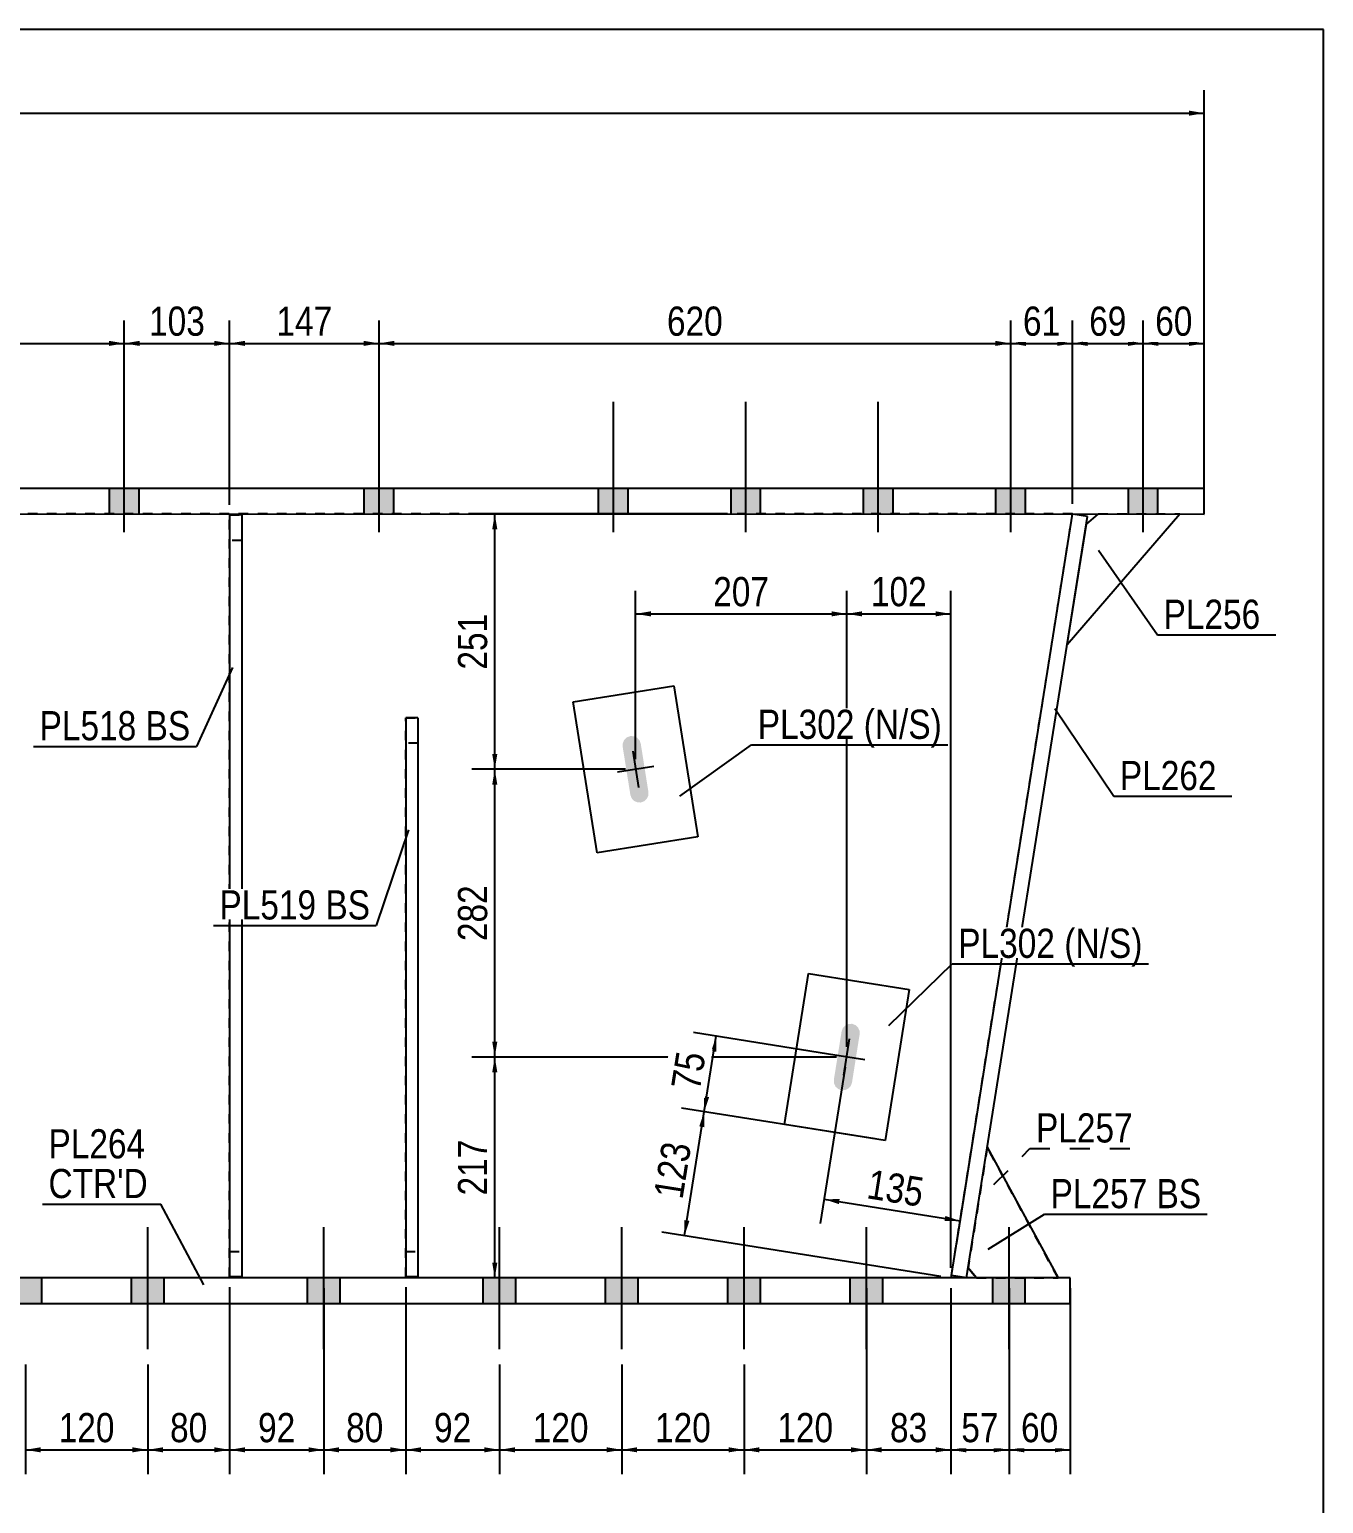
# Model space of a CAD drawing. Header units: millimetres. Extents: x -327 to 86, y -167 to 120.
# Drawn here: x -41.3 to 85.7, y -24.6 to 120.1 of the extents above; entities that cross this region are included whole.
import ezdxf

# ---------------------------------------------------------------- set-up
doc = ezdxf.new("R2010")
doc.units = ezdxf.units.MM
doc.linetypes.add('DXK_LINE_DOT1', pattern=[1.8814, 0.9407, -0.9407])
doc.linetypes.add('DXK_LINE_DOT2', pattern=[3.9198, 1.9599, -1.9599])
doc.styles.add('Arial Narrow', font='ARIALN.TTF', dxfattribs={"height": 0.2})

# ---------------------------------------------------------------- blocks, each defined once
blk = doc.blocks.new('Unknown-622253932-1209')
at = {"color": 5, "linetype": 'Continuous'}
for p, q in [((85.66, 120.05), (-324.34, 120.05)), ((85.66, -166.95), (85.66, 120.05))]:
    blk.add_line(p, q, dxfattribs=at)
blk = doc.blocks.new('Part-622253932-1585 - 1230')
at = {"color": 2, "linetype": 'Continuous'}
for p, q in [((49.13, -2.26), (61.02, 72.49)), ((62.5, 72.26), (61.05, 72.49)), ((50.61, -2.5), (62.5, 72.26)), ((50.61, -2.5), (49.13, -2.26))]:
    blk.add_line(p, q, dxfattribs=at)
at = {"color": 7, "linetype": 'DXK_LINE_DOT1'}
for q in [(61.02, 72.49), (61.05, 72.49)]:
    blk.add_line((61.02, 72.5), q, dxfattribs=at)
blk = doc.blocks.new('Bolt-622253932-1263 - 1230')
at = {"linetype": 'Continuous'}
for points in [[(-40.14, -2.5), (-43.34, -2.5), (-43.34, -5), (-40.14, -5)], [(-40.14, -2.5), (-43.34, -2.5), (-43.34, -5), (-40.14, -5)], [(-40.14, -2.5), (-43.34, -2.5), (-43.34, -5), (-40.14, -5)], [(-40.14, -2.5), (-43.34, -2.5), (-43.34, -5), (-40.14, -5)], [(-28.14, -2.5), (-31.34, -2.5), (-31.34, -5), (-28.14, -5)], [(-28.14, -2.5), (-31.34, -2.5), (-31.34, -5), (-28.14, -5)], [(-28.14, -2.5), (-31.34, -2.5), (-31.34, -5), (-28.14, -5)], [(-28.14, -2.5), (-31.34, -2.5), (-31.34, -5), (-28.14, -5)], [(-10.86, -2.5), (-14.06, -2.5), (-14.06, -5), (-10.86, -5)], [(-10.86, -2.5), (-14.06, -2.5), (-14.06, -5), (-10.86, -5)], [(-10.86, -2.5), (-14.06, -2.5), (-14.06, -5), (-10.86, -5)], [(-10.86, -2.5), (-14.06, -2.5), (-14.06, -5), (-10.86, -5)], [(6.39, -2.5), (3.19, -2.5), (3.19, -5), (6.39, -5)], [(6.39, -2.5), (3.19, -2.5), (3.19, -5), (6.39, -5)], [(6.39, -2.5), (3.19, -2.5), (3.19, -5), (6.39, -5)], [(6.39, -2.5), (3.19, -2.5), (3.19, -5), (6.39, -5)], [(18.39, -2.5), (15.19, -2.5), (15.19, -5), (18.39, -5)], [(18.39, -2.5), (15.19, -2.5), (15.19, -5), (18.39, -5)], [(18.39, -2.5), (15.19, -2.5), (15.19, -5), (18.39, -5)], [(18.39, -2.5), (15.19, -2.5), (15.19, -5), (18.39, -5)], [(30.39, -2.5), (27.19, -2.5), (27.19, -5), (30.39, -5)], [(30.39, -2.5), (27.19, -2.5), (27.19, -5), (30.39, -5)], [(30.39, -2.5), (27.19, -2.5), (27.19, -5), (30.39, -5)], [(30.39, -2.5), (27.19, -2.5), (27.19, -5), (30.39, -5)], [(42.39, -2.5), (39.19, -2.5), (39.19, -5), (42.39, -5)], [(42.39, -2.5), (39.19, -2.5), (39.19, -5), (42.39, -5)], [(42.39, -2.5), (39.19, -2.5), (39.19, -5), (42.39, -5)], [(42.39, -2.5), (39.19, -2.5), (39.19, -5), (42.39, -5)], [(56.39, -2.5), (53.19, -2.5), (53.19, -5), (56.39, -5)], [(56.39, -2.5), (53.19, -2.5), (53.19, -5), (56.39, -5)], [(56.39, -2.5), (53.19, -2.5), (53.19, -5), (56.39, -5)], [(56.39, -2.5), (53.19, -2.5), (53.19, -5), (56.39, -5)]]:
    blk.add_hatch(color=3, dxfattribs=at).paths.add_polyline_path(points)
at = {"color": 3, "linetype": 'Continuous'}
for p, q in [((-29.74, -9.48), (-29.74, 2.5)), ((-29.74, -9.48), (-29.74, 2.5)), ((-29.74, -9.48), (-29.74, 2.5)), ((-29.74, -9.48), (-29.74, 2.5)), ((-12.46, -9.48), (-12.46, 2.5)), ((-12.46, -9.48), (-12.46, 2.5)), ((-12.46, -9.48), (-12.46, 2.5)), ((-12.46, -9.48), (-12.46, 2.5)), ((4.79, -9.48), (4.79, 2.5)), ((4.79, -9.48), (4.79, 2.5)), ((4.79, -9.48), (4.79, 2.5)), ((4.79, -9.48), (4.79, 2.5)), ((16.79, -9.48), (16.79, 2.5)), ((16.79, -9.48), (16.79, 2.5)), ((16.79, -9.48), (16.79, 2.5)), ((16.79, -9.48), (16.79, 2.5)), ((28.79, -9.48), (28.79, 2.5)), ((28.79, -9.48), (28.79, 2.5)), ((28.79, -9.48), (28.79, 2.5)), ((28.79, -9.48), (28.79, 2.5)), ((40.79, -9.48), (40.79, 2.5)), ((40.79, -9.48), (40.79, 2.5)), ((40.79, -9.48), (40.79, 2.5)), ((40.79, -9.48), (40.79, 2.5)), ((54.79, -9.48), (54.79, 2.5)), ((54.79, -9.48), (54.79, 2.5)), ((54.79, -9.48), (54.79, 2.5)), ((54.79, -9.48), (54.79, 2.5)), ((-40.14, -5), (-40.14, -2.5)), ((-40.14, -5), (-40.14, -2.5)), ((-40.14, -5), (-40.14, -2.5)), ((-40.14, -5), (-40.14, -2.5)), ((-31.34, -5), (-31.34, -2.5)), ((-31.34, -5), (-31.34, -2.5)), ((-31.34, -5), (-31.34, -2.5)), ((-31.34, -5), (-31.34, -2.5)), ((-28.14, -5), (-28.14, -2.5)), ((-28.14, -5), (-28.14, -2.5)), ((-28.14, -5), (-28.14, -2.5)), ((-28.14, -5), (-28.14, -2.5)), ((-14.06, -5), (-14.06, -2.5)), ((-14.06, -5), (-14.06, -2.5)), ((-14.06, -5), (-14.06, -2.5)), ((-14.06, -5), (-14.06, -2.5)), ((-10.86, -5), (-10.86, -2.5)), ((-10.86, -5), (-10.86, -2.5)), ((-10.86, -5), (-10.86, -2.5)), ((-10.86, -5), (-10.86, -2.5)), ((3.19, -5), (3.19, -2.5)), ((3.19, -5), (3.19, -2.5)), ((3.19, -5), (3.19, -2.5)), ((3.19, -5), (3.19, -2.5)), ((6.39, -5), (6.39, -2.5)), ((6.39, -5), (6.39, -2.5)), ((6.39, -5), (6.39, -2.5)), ((6.39, -5), (6.39, -2.5)), ((15.19, -5), (15.19, -2.5)), ((15.19, -5), (15.19, -2.5)), ((15.19, -5), (15.19, -2.5)), ((15.19, -5), (15.19, -2.5)), ((18.39, -5), (18.39, -2.5)), ((18.39, -5), (18.39, -2.5)), ((18.39, -5), (18.39, -2.5)), ((18.39, -5), (18.39, -2.5)), ((27.19, -5), (27.19, -2.5)), ((27.19, -5), (27.19, -2.5)), ((27.19, -5), (27.19, -2.5)), ((27.19, -5), (27.19, -2.5)), ((30.39, -5), (30.39, -2.5)), ((30.39, -5), (30.39, -2.5)), ((30.39, -5), (30.39, -2.5)), ((30.39, -5), (30.39, -2.5)), ((39.19, -5), (39.19, -2.5)), ((39.19, -5), (39.19, -2.5)), ((39.19, -5), (39.19, -2.5)), ((39.19, -5), (39.19, -2.5)), ((42.39, -5), (42.39, -2.5)), ((42.39, -5), (42.39, -2.5)), ((42.39, -5), (42.39, -2.5)), ((42.39, -5), (42.39, -2.5)), ((53.19, -5), (53.19, -2.5)), ((53.19, -5), (53.19, -2.5)), ((53.19, -5), (53.19, -2.5)), ((53.19, -5), (53.19, -2.5)), ((56.39, -5), (56.39, -2.5)), ((56.39, -5), (56.39, -2.5)), ((56.39, -5), (56.39, -2.5)), ((56.39, -5), (56.39, -2.5))]:
    blk.add_line(p, q, dxfattribs=at)
blk = doc.blocks.new('Part-622253932-1255 - 1230')
at = {"color": 2, "linetype": 'Continuous'}
for p, q in [((12.02, 54.06), (21.9, 55.63)), ((21.9, 55.63), (24.25, 40.81)), ((14.38, 39.24), (12.02, 54.06)), ((24.25, 40.81), (14.38, 39.24))]:
    blk.add_line(p, q, dxfattribs=at)
blk = doc.blocks.new('Part-622253932-8556 - 1230')
at = {"color": 2, "linetype": 'Continuous'}
for p, q in [((-21.7, 72.4), (-21.7, -2.4)), ((-20.5, 72.4), (-21.7, 72.4)), ((-20.5, 72.4), (-20.5, -2.4)), ((-20.5, -2.4), (-21.7, -2.4))]:
    blk.add_line(p, q, dxfattribs=at)
blk = doc.blocks.new('Part-622253932-1590 - 1230')
at = {"color": 7, "linetype": 'DXK_LINE_DOT1'}
for p, q in [((61.02, 72.5), (-124.29, 72.5)), ((49.13, -2.26), (61.02, 72.5)), ((49.09, -2.5), (-124.29, -2.5))]:
    blk.add_line(p, q, dxfattribs=at)
at = {"color": 2, "linetype": 'Continuous'}
blk.add_line((49.13, -2.26), (49.09, -2.5), dxfattribs=at)
blk = doc.blocks.new('Part-622253932-1260 - 1230')
at = {"color": 2, "linetype": 'Continuous'}
for p, q in [((32.75, 12.56), (35.11, 27.38)), ((35.11, 27.38), (44.99, 25.81)), ((44.99, 25.81), (42.63, 10.99)), ((42.63, 10.99), (32.75, 12.56))]:
    blk.add_line(p, q, dxfattribs=at)
blk = doc.blocks.new('Part-622253932-8554 - 1230')
at = {"color": 7, "linetype": 'DXK_LINE_DOT1'}
for p, q in [((-21.7, -2.4), (-21.7, 72.4)), ((-21.7, 72.4), (-20.5, 72.4)), ((-20.5, 72.4), (-20.5, -2.4)), ((-20.5, 69.9), (-21.7, 69.9)), ((-21.7, 0.1), (-20.5, 0.1)), ((-20.5, -2.4), (-21.7, -2.4))]:
    blk.add_line(p, q, dxfattribs=at)
blk = doc.blocks.new('Bolt-622253932-1262 - 1230')
at = {"linetype": 'Continuous'}
for points in [[(-30.59, 75), (-33.49, 75), (-33.49, 72.5), (-30.59, 72.5)], [(-30.59, 75), (-33.49, 75), (-33.49, 72.5), (-30.59, 72.5)], [(-5.59, 75), (-8.49, 75), (-8.49, 72.5), (-5.59, 72.5)], [(-5.59, 75), (-8.49, 75), (-8.49, 72.5), (-5.59, 72.5)], [(17.41, 75), (14.51, 75), (14.51, 72.5), (17.41, 72.5)], [(17.41, 75), (14.51, 75), (14.51, 72.5), (17.41, 72.5)], [(30.41, 74.99), (27.51, 74.99), (27.51, 72.49), (30.41, 72.49)], [(30.41, 74.99), (27.51, 74.99), (27.51, 72.49), (30.41, 72.49)], [(43.41, 74.99), (40.51, 74.99), (40.51, 72.49), (43.41, 72.49)], [(43.41, 74.99), (40.51, 74.99), (40.51, 72.49), (43.41, 72.49)], [(56.41, 74.99), (53.51, 74.99), (53.51, 72.49), (56.41, 72.49)], [(56.41, 74.99), (53.51, 74.99), (53.51, 72.49), (56.41, 72.49)], [(69.41, 74.99), (66.51, 74.99), (66.51, 72.49), (69.41, 72.49)], [(69.41, 74.99), (66.51, 74.99), (66.51, 72.49), (69.41, 72.49)]]:
    blk.add_hatch(color=3, dxfattribs=at).paths.add_polyline_path(points)
at = {"color": 3, "linetype": 'Continuous'}
for p, q in [((-32.04, 70.71), (-32.04, 83.5)), ((-32.04, 70.71), (-32.04, 83.5)), ((-7.04, 70.71), (-7.04, 83.5)), ((-7.04, 70.71), (-7.04, 83.5)), ((15.96, 70.71), (15.96, 83.5)), ((15.96, 70.71), (15.96, 83.5)), ((28.96, 70.71), (28.96, 83.5)), ((28.96, 70.71), (28.96, 83.5)), ((41.96, 70.7), (41.96, 83.49)), ((41.96, 70.7), (41.96, 83.49)), ((54.96, 70.7), (54.96, 83.49)), ((54.96, 70.7), (54.96, 83.49)), ((67.96, 70.7), (67.96, 83.49)), ((67.96, 70.7), (67.96, 83.49)), ((-33.49, 72.5), (-33.49, 75)), ((-33.49, 72.5), (-33.49, 75)), ((-30.59, 72.5), (-30.59, 75)), ((-30.59, 72.5), (-30.59, 75)), ((-8.49, 72.5), (-8.49, 75)), ((-8.49, 72.5), (-8.49, 75)), ((-5.59, 72.5), (-5.59, 75)), ((-5.59, 72.5), (-5.59, 75)), ((14.51, 72.5), (14.51, 75)), ((14.51, 72.5), (14.51, 75)), ((17.41, 72.5), (17.41, 75)), ((17.41, 72.5), (17.41, 75)), ((27.51, 72.49), (27.51, 74.99)), ((27.51, 72.49), (27.51, 74.99)), ((30.41, 72.49), (30.41, 74.99)), ((30.41, 72.49), (30.41, 74.99)), ((40.51, 72.49), (40.51, 74.99)), ((40.51, 72.49), (40.51, 74.99)), ((43.41, 72.49), (43.41, 74.99)), ((43.41, 72.49), (43.41, 74.99)), ((53.51, 72.49), (53.51, 74.99)), ((53.51, 72.49), (53.51, 74.99)), ((56.41, 72.49), (56.41, 74.99)), ((56.41, 72.49), (56.41, 74.99)), ((66.51, 72.49), (66.51, 74.99)), ((66.51, 72.49), (66.51, 74.99)), ((69.41, 72.49), (69.41, 74.99)), ((69.41, 72.49), (69.41, 74.99))]:
    blk.add_line(p, q, dxfattribs=at)
blk = doc.blocks.new('Bolt-622253932-1264 - 1230')
at = {"linetype": 'Continuous'}
blk.add_hatch(color=3, dxfattribs=at).paths.add_polyline_path([(18.31, 44.19), (18.66, 44.17), (18.99, 44.3), (19.24, 44.53), (19.39, 44.85), (19.4, 45.2), (18.65, 49.94), (18.53, 50.27), (18.29, 50.53), (17.97, 50.68), (17.62, 50.69), (17.29, 50.57), (17.03, 50.33), (16.89, 50.01), (16.87, 49.66), (17.63, 44.92), (17.75, 44.59), (17.99, 44.33)])
at = {"color": 3, "linetype": 'Continuous'}
for p, q in [((17.86, 49.21), (18.42, 45.66)), ((19.92, 47.72), (16.36, 47.15))]:
    blk.add_line(p, q, dxfattribs=at)
blk = doc.blocks.new('Part-622253932-3433 - 1230')
at = {"color": 2, "linetype": 'Continuous'}
for p, q in [((71.54, 72.49), (60.5, 59.66)), ((62.39, 71.51), (63.54, 72.49)), ((60.5, 59.66), (62.39, 71.51))]:
    blk.add_line(p, q, dxfattribs=at)
at = {"color": 7, "linetype": 'DXK_LINE_DOT1'}
for p, q in [((63.54, 72.5), (71.54, 72.5)), ((63.54, 72.5), (63.54, 72.49)), ((71.54, 72.5), (71.54, 72.49))]:
    blk.add_line(p, q, dxfattribs=at)
blk = doc.blocks.new('Part-622253932-8558 - 1230')
at = {"color": 7, "linetype": 'DXK_LINE_DOT1'}
for p, q in [((-4.42, -2.4), (-4.42, 52.5)), ((-4.42, 52.5), (-3.22, 52.5)), ((-3.22, 52.5), (-3.22, -2.4)), ((-3.22, 50), (-4.42, 50)), ((-4.42, 0.1), (-3.22, 0.1)), ((-3.22, -2.4), (-4.42, -2.4))]:
    blk.add_line(p, q, dxfattribs=at)
blk = doc.blocks.new('Part-622253932-1470 - 1230')
at = {"color": 2, "linetype": 'Continuous'}
for p, q in [((60.79, -2.5), (-85.72, -2.5)), ((60.79, -5), (60.79, -2.5)), ((-85.72, -5), (60.79, -5))]:
    blk.add_line(p, q, dxfattribs=at)
blk = doc.blocks.new('Part-622253932-8550 - 1230')
at = {"color": 2, "linetype": 'Continuous'}
for p, q in [((52.65, 10.34), (59.61, -2.5)), ((51.61, -2.5), (50.77, -1.51))]:
    blk.add_line(p, q, dxfattribs=at)
at = {"color": 7, "linetype": 'DXK_LINE_DOT1'}
for p, q in [((50.77, -1.51), (50.77, -1.51)), ((59.61, -2.5), (51.61, -2.5))]:
    blk.add_line(p, q, dxfattribs=at)
blk = doc.blocks.new('Part-622253932-2066 - 1230')
at = {"color": 7, "linetype": 'DXK_LINE_DOT1'}
for p, q in [((52.65, 10.34), (50.77, -1.51)), ((59.61, -2.5), (52.65, 10.34)), ((50.77, -1.51), (51.61, -2.5)), ((51.61, -2.5), (59.61, -2.5))]:
    blk.add_line(p, q, dxfattribs=at)
blk = doc.blocks.new('Part-622253932-8552 - 1230')
at = {"color": 7, "linetype": 'DXK_LINE_DOT1'}
for p, q in [((59.61, -2.5), (52.65, 10.34)), ((50.77, -1.51), (51.61, -2.5))]:
    blk.add_line(p, q, dxfattribs=at)
blk = doc.blocks.new('Part-622253932-8560 - 1230')
at = {"color": 2, "linetype": 'Continuous'}
for p, q in [((-4.42, 52.5), (-4.42, -2.4)), ((-3.22, 52.5), (-4.42, 52.5)), ((-3.22, 52.5), (-3.22, -2.4)), ((-3.22, -2.4), (-4.42, -2.4))]:
    blk.add_line(p, q, dxfattribs=at)
blk = doc.blocks.new('Bolt-622253932-8562 - 1230')
at = {"linetype": 'Continuous'}
blk.add_hatch(color=3, dxfattribs=at).paths.add_polyline_path([(39.97, 22.09), (39.72, 22.32), (39.39, 22.45), (39.04, 22.43), (38.72, 22.29), (38.48, 22.03), (38.36, 21.7), (37.6, 16.96), (37.62, 16.61), (37.76, 16.29), (38.02, 16.05), (38.35, 15.93), (38.7, 15.94), (39.02, 16.09), (39.26, 16.35), (39.38, 16.68), (40.13, 21.42), (40.12, 21.77)])
at = {"color": 3, "linetype": 'Continuous'}
for p, q in [((38.59, 17.41), (39.15, 20.96)), ((40.65, 18.9), (37.09, 19.47))]:
    blk.add_line(p, q, dxfattribs=at)
blk = doc.blocks.new('Part-622253932-13375 - 1230')
at = {"color": 2, "linetype": 'Continuous'}
for p, q in [((73.96, 74.99), (-112.74, 75)), ((73.96, 72.49), (73.96, 74.99)), ((-112.74, 72.5), (73.96, 72.49))]:
    blk.add_line(p, q, dxfattribs=at)
blk = doc.blocks.new('StraightDimension-622253932-4877 - 1230')
at = {"linetype": 'Continuous'}
for points in [[(4.07, 71), (4.32, 72.5), (4.57, 71)], [(4.57, 48.93), (4.32, 47.43), (4.07, 48.93)]]:
    blk.add_hatch(color=7, dxfattribs=at).paths.add_polyline_path(points)
at = {"color": 7, "linetype": 'Continuous'}
for p, q in [((26.63, 72.5), (2.07, 72.5)), ((4.32, 47.43), (4.32, 72.5)), ((17.14, 47.43), (2.07, 47.43))]:
    blk.add_line(p, q, dxfattribs=at)
at = {"color": 0}
blk.add_wipeout([(4.17, 63.31), (-0.03, 63.31), (-0.03, 56.62), (4.17, 56.62)], dxfattribs=at)
at = {"color": 3, "style": 'Arial Narrow'}
blk.add_text('251', height=2.863, rotation=90.0002, dxfattribs=at).set_placement((3.57, 57.22))
blk = doc.blocks.new('StraightDimension-622253932-11333 - 1230')
at = {"linetype": 'Continuous'}
for points in [[(69.46, 88.99), (67.96, 89.24), (69.46, 89.49)], [(72.46, 89.49), (73.96, 89.24), (72.46, 88.99)]]:
    blk.add_hatch(color=7, dxfattribs=at).paths.add_polyline_path(points)
at = {"color": 7, "linetype": 'Continuous'}
for p, q in [((67.96, 76.97), (67.96, 91.49)), ((73.96, 75), (73.96, 91.49)), ((67.96, 89.24), (73.96, 89.24))]:
    blk.add_line(p, q, dxfattribs=at)
at = {"color": 0}
blk.add_wipeout([(73.39, 89.39), (73.39, 93.59), (68.54, 93.59), (68.54, 89.39)], dxfattribs=at)
at = {"color": 3, "style": 'Arial Narrow'}
blk.add_text('60', height=2.863, dxfattribs=at).set_placement((69.14, 89.99))
blk = doc.blocks.new('StraightDimension-622253932-14254 - 1230')
at = {"linetype": 'Continuous'}
for points in [[(38.09, 4.75), (36.65, 5.23), (38.17, 5.24)], [(48.54, 3.59), (49.98, 3.11), (48.46, 3.1)]]:
    blk.add_hatch(color=7, dxfattribs=at).paths.add_polyline_path(points)
at = {"color": 7, "linetype": 'Continuous'}
for p, q in [((38.71, 18.2), (36.27, 2.86)), ((52.04, 16.08), (49.61, 0.74)), ((36.65, 5.23), (49.98, 3.11))]:
    blk.add_line(p, q, dxfattribs=at)
at = {"color": 0}
blk.add_wipeout([(46.64, 3.8), (47.3, 7.94), (40.7, 8.99), (40.04, 4.85)], dxfattribs=at)
at = {"color": 3, "style": 'Arial Narrow'}
blk.add_text('135', height=2.863, rotation=-9.0355, dxfattribs=at).set_placement((40.73, 5.34))
blk = doc.blocks.new('StraightDimension-622253932-15880 - 1230')
at = {"linetype": 'Continuous'}
for points in [[(-2.92, -19.62), (-4.42, -19.37), (-2.92, -19.12)], [(3.29, -19.12), (4.79, -19.37), (3.29, -19.62)]]:
    blk.add_hatch(color=7, dxfattribs=at).paths.add_polyline_path(points)
at = {"color": 7, "linetype": 'Continuous'}
for p, q in [((-4.42, -3.4), (-4.42, -21.77)), ((4.79, -11), (4.79, -21.77)), ((-4.42, -19.37), (4.79, -19.37))]:
    blk.add_line(p, q, dxfattribs=at)
at = {"color": 0}
blk.add_wipeout([(2.61, -19.22), (2.61, -15.02), (-2.24, -15.02), (-2.24, -19.22)], dxfattribs=at)
at = {"color": 3, "style": 'Arial Narrow'}
blk.add_text('92', height=2.863, dxfattribs=at).set_placement((-1.64, -18.62))
blk = doc.blocks.new('StraightDimension-622253932-5233 - 1230')
at = {"linetype": 'Continuous'}
for points in [[(40.37, 62.44), (38.87, 62.69), (40.37, 62.94)], [(47.59, 62.94), (49.09, 62.69), (47.59, 62.44)]]:
    blk.add_hatch(color=7, dxfattribs=at).paths.add_polyline_path(points)
at = {"color": 7, "linetype": 'Continuous'}
for p, q in [((38.87, 20.19), (38.87, 64.94)), ((49.09, -1.5), (49.09, 64.94)), ((38.87, 62.69), (49.09, 62.69))]:
    blk.add_line(p, q, dxfattribs=at)
at = {"color": 0}
blk.add_wipeout([(47.32, 62.84), (47.32, 67.04), (40.64, 67.04), (40.64, 62.84)], dxfattribs=at)
at = {"color": 3, "style": 'Arial Narrow'}
blk.add_text('102', height=2.863, dxfattribs=at).set_placement((41.24, 63.44))
blk = doc.blocks.new('StraightDimension-622253932-15879 - 1230')
at = {"linetype": 'Continuous'}
for points in [[(6.29, -19.62), (4.79, -19.37), (6.29, -19.12)], [(15.29, -19.12), (16.79, -19.37), (15.29, -19.62)]]:
    blk.add_hatch(color=7, dxfattribs=at).paths.add_polyline_path(points)
at = {"color": 7, "linetype": 'Continuous'}
for p, q in [((4.79, -11), (4.79, -21.77)), ((16.79, -11), (16.79, -21.77)), ((4.79, -19.37), (16.79, -19.37))]:
    blk.add_line(p, q, dxfattribs=at)
at = {"color": 0}
blk.add_wipeout([(14.14, -19.22), (14.14, -15.02), (7.45, -15.02), (7.45, -19.22)], dxfattribs=at)
at = {"color": 3, "style": 'Arial Narrow'}
blk.add_text('120', height=2.863, dxfattribs=at).set_placement((8.05, -18.62))
blk = doc.blocks.new('StraightDimension-622253932-4879 - 1230')
at = {"linetype": 'Continuous'}
for points in [[(4.07, 17.69), (4.32, 19.19), (4.57, 17.69)], [(4.57, -1), (4.32, -2.5), (4.07, -1)]]:
    blk.add_hatch(color=7, dxfattribs=at).paths.add_polyline_path(points)
at = {"color": 7, "linetype": 'Continuous'}
for p, q in [((37.87, 19.19), (2.07, 19.19)), ((4.32, -2.5), (4.32, 19.19)), ((31.97, -2.5), (2.07, -2.5))]:
    blk.add_line(p, q, dxfattribs=at)
at = {"color": 0}
blk.add_wipeout([(4.17, 11.69), (-0.03, 11.69), (-0.03, 5), (4.17, 5)], dxfattribs=at)
at = {"color": 3, "style": 'Arial Narrow'}
blk.add_text('217', height=2.863, rotation=90.0002, dxfattribs=at).set_placement((3.57, 5.6))
blk = doc.blocks.new('StraightDimension-622253932-4878 - 1230')
at = {"linetype": 'Continuous'}
for points in [[(4.07, 45.93), (4.32, 47.43), (4.57, 45.93)], [(4.57, 20.69), (4.32, 19.19), (4.07, 20.69)]]:
    blk.add_hatch(color=7, dxfattribs=at).paths.add_polyline_path(points)
at = {"color": 7, "linetype": 'Continuous'}
for p, q in [((17.14, 47.43), (2.07, 47.43)), ((4.32, 19.19), (4.32, 47.43)), ((37.87, 19.19), (2.07, 19.19))]:
    blk.add_line(p, q, dxfattribs=at)
at = {"color": 0}
blk.add_wipeout([(4.17, 36.65), (-0.03, 36.65), (-0.03, 29.97), (4.17, 29.97)], dxfattribs=at)
at = {"color": 3, "style": 'Arial Narrow'}
blk.add_text('282', height=2.863, rotation=90.0002, dxfattribs=at).set_placement((3.57, 30.57))
blk = doc.blocks.new('StraightDimension-622253932-1798 - 1230')
at = {"linetype": 'Continuous'}
blk.add_hatch(color=7, dxfattribs=at).paths.add_polyline_path([(72.46, 112.09), (73.96, 111.84), (72.46, 111.59)])
at = {"color": 7, "linetype": 'Continuous'}
for p, q in [((73.96, 73.5), (73.96, 114.09)), ((-301.49, 111.84), (73.96, 111.84))]:
    blk.add_line(p, q, dxfattribs=at)
blk = doc.blocks.new('StraightDimension-622253932-5234 - 1230')
at = {"linetype": 'Continuous'}
for points in [[(19.64, 62.44), (18.14, 62.69), (19.64, 62.94)], [(37.37, 62.94), (38.87, 62.69), (37.37, 62.44)]]:
    blk.add_hatch(color=7, dxfattribs=at).paths.add_polyline_path(points)
at = {"color": 7, "linetype": 'Continuous'}
for p, q in [((18.14, 48.43), (18.14, 64.94)), ((38.87, 20.19), (38.87, 64.94)), ((18.14, 62.69), (38.87, 62.69))]:
    blk.add_line(p, q, dxfattribs=at)
at = {"color": 0}
blk.add_wipeout([(31.85, 62.84), (31.85, 67.04), (25.16, 67.04), (25.16, 62.84)], dxfattribs=at)
at = {"color": 3, "style": 'Arial Narrow'}
blk.add_text('207', height=2.863, dxfattribs=at).set_placement((25.76, 63.44))
blk = doc.blocks.new('StraightDimension-622253932-11334 - 1230')
at = {"linetype": 'Continuous'}
for points in [[(62.52, 88.99), (61.02, 89.24), (62.52, 89.49)], [(66.46, 89.49), (67.96, 89.24), (66.46, 88.99)]]:
    blk.add_hatch(color=7, dxfattribs=at).paths.add_polyline_path(points)
at = {"color": 7, "linetype": 'Continuous'}
for p, q in [((61.02, 73.5), (61.02, 91.49)), ((67.96, 76.97), (67.96, 91.49)), ((61.02, 89.24), (67.96, 89.24))]:
    blk.add_line(p, q, dxfattribs=at)
at = {"color": 0}
blk.add_wipeout([(66.92, 89.39), (66.92, 93.59), (62.06, 93.59), (62.06, 89.39)], dxfattribs=at)
at = {"color": 3, "style": 'Arial Narrow'}
blk.add_text('69', height=2.863, dxfattribs=at).set_placement((62.66, 89.99))
blk = doc.blocks.new('StraightDimension-622253932-11335 - 1230')
at = {"linetype": 'Continuous'}
for points in [[(56.46, 88.99), (54.96, 89.24), (56.46, 89.49)], [(59.52, 89.49), (61.02, 89.24), (59.52, 88.99)]]:
    blk.add_hatch(color=7, dxfattribs=at).paths.add_polyline_path(points)
at = {"color": 7, "linetype": 'Continuous'}
for p, q in [((54.96, 79.57), (54.96, 91.49)), ((61.02, 73.5), (61.02, 91.49)), ((54.96, 89.24), (61.02, 89.24))]:
    blk.add_line(p, q, dxfattribs=at)
at = {"color": 0}
blk.add_wipeout([(60.42, 89.39), (60.42, 93.59), (55.56, 93.59), (55.56, 89.39)], dxfattribs=at)
at = {"color": 3, "style": 'Arial Narrow'}
blk.add_text('61', height=2.863, dxfattribs=at).set_placement((56.16, 89.99))
blk = doc.blocks.new('StraightDimension-622253932-11336 - 1230')
at = {"linetype": 'Continuous'}
for points in [[(-5.54, 88.99), (-7.04, 89.24), (-5.54, 89.49)], [(53.46, 89.49), (54.96, 89.24), (53.46, 88.99)]]:
    blk.add_hatch(color=7, dxfattribs=at).paths.add_polyline_path(points)
at = {"color": 7, "linetype": 'Continuous'}
for p, q in [((-7.04, 73.5), (-7.04, 91.49)), ((54.96, 79.57), (54.96, 91.49)), ((-7.04, 89.24), (54.96, 89.24))]:
    blk.add_line(p, q, dxfattribs=at)
at = {"color": 0}
blk.add_wipeout([(27.31, 89.39), (27.31, 93.59), (20.62, 93.59), (20.62, 89.39)], dxfattribs=at)
at = {"color": 3, "style": 'Arial Narrow'}
blk.add_text('620', height=2.863, dxfattribs=at).set_placement((21.22, 89.99))
blk = doc.blocks.new('StraightDimension-622253932-11337 - 1230')
at = {"linetype": 'Continuous'}
for points in [[(-20.2, 88.99), (-21.7, 89.24), (-20.2, 89.49)], [(-8.54, 89.49), (-7.04, 89.24), (-8.54, 88.99)]]:
    blk.add_hatch(color=7, dxfattribs=at).paths.add_polyline_path(points)
at = {"color": 7, "linetype": 'Continuous'}
for p, q in [((-21.7, 73.4), (-21.7, 91.49)), ((-7.04, 73.5), (-7.04, 91.49)), ((-21.7, 89.24), (-7.04, 89.24))]:
    blk.add_line(p, q, dxfattribs=at)
at = {"color": 0}
blk.add_wipeout([(-11.03, 89.39), (-11.03, 93.59), (-17.71, 93.59), (-17.71, 89.39)], dxfattribs=at)
at = {"color": 3, "style": 'Arial Narrow'}
blk.add_text('147', height=2.863, dxfattribs=at).set_placement((-17.11, 89.99))
blk = doc.blocks.new('StraightDimension-622253932-11338 - 1230')
at = {"linetype": 'Continuous'}
for points in [[(-30.54, 88.99), (-32.04, 89.24), (-30.54, 89.49)], [(-23.2, 89.49), (-21.7, 89.24), (-23.2, 88.99)]]:
    blk.add_hatch(color=7, dxfattribs=at).paths.add_polyline_path(points)
at = {"color": 7, "linetype": 'Continuous'}
for p, q in [((-32.04, 75), (-32.04, 91.49)), ((-21.7, 73.4), (-21.7, 91.49)), ((-32.04, 89.24), (-21.7, 89.24))]:
    blk.add_line(p, q, dxfattribs=at)
at = {"color": 0}
blk.add_wipeout([(-23.53, 89.39), (-23.53, 93.59), (-30.21, 93.59), (-30.21, 89.39)], dxfattribs=at)
at = {"color": 3, "style": 'Arial Narrow'}
blk.add_text('103', height=2.863, dxfattribs=at).set_placement((-29.61, 89.99))
blk = doc.blocks.new('StraightDimension-622253932-11339 - 1230')
at = {"linetype": 'Continuous'}
for points in [[(-66.54, 88.99), (-68.04, 89.24), (-66.54, 89.49)], [(-33.54, 89.49), (-32.04, 89.24), (-33.54, 88.99)]]:
    blk.add_hatch(color=7, dxfattribs=at).paths.add_polyline_path(points)
at = {"color": 7, "linetype": 'Continuous'}
for p, q in [((-68.04, 79.07), (-68.04, 91.49)), ((-32.04, 75), (-32.04, 91.49)), ((-68.04, 89.24), (-32.04, 89.24))]:
    blk.add_line(p, q, dxfattribs=at)
at = {"color": 0}
blk.add_wipeout([(-46.69, 89.39), (-46.69, 93.59), (-53.38, 93.59), (-53.38, 89.39)], dxfattribs=at)
at = {"color": 3, "style": 'Arial Narrow'}
blk.add_text('360', height=2.863, dxfattribs=at).set_placement((-52.78, 89.99))
blk = doc.blocks.new('StraightDimension-622253932-14168 - 1230')
at = {"linetype": 'Continuous'}
for points in [[(24.39, 12.38), (24.88, 13.82), (24.89, 12.3)], [(23.42, 3.1), (22.94, 1.66), (22.93, 3.18)]]:
    blk.add_hatch(color=7, dxfattribs=at).paths.add_polyline_path(points)
at = {"color": 7, "linetype": 'Continuous'}
for p, q in [((41.64, 11.15), (22.65, 14.17)), ((22.94, 1.66), (24.88, 13.82)), ((48.1, -2.34), (20.72, 2.01))]:
    blk.add_line(p, q, dxfattribs=at)
at = {"color": 0}
blk.add_wipeout([(24.28, 11.06), (20.14, 11.72), (19.09, 5.12), (23.23, 4.46)], dxfattribs=at)
at = {"color": 3, "style": 'Arial Narrow'}
blk.add_text('123', height=2.863, rotation=80.9647, dxfattribs=at).set_placement((22.74, 5.15))
blk = doc.blocks.new('StraightDimension-622253932-14167 - 1230')
at = {"linetype": 'Continuous'}
for points in [[(25.57, 19.78), (26.05, 21.23), (26.06, 19.7)], [(25.36, 15.26), (24.88, 13.82), (24.86, 15.34)]]:
    blk.add_hatch(color=7, dxfattribs=at).paths.add_polyline_path(points)
at = {"color": 7, "linetype": 'Continuous'}
for p, q in [((37.88, 19.34), (23.83, 21.58)), ((24.88, 13.82), (26.05, 21.23)), ((41.64, 11.15), (22.65, 14.17))]:
    blk.add_line(p, q, dxfattribs=at)
at = {"color": 0}
blk.add_wipeout([(25.7, 19.94), (21.55, 20.6), (20.79, 15.81), (24.93, 15.15)], dxfattribs=at)
at = {"color": 3, "style": 'Arial Narrow'}
blk.add_text('75', height=2.863, rotation=80.9647, dxfattribs=at).set_placement((24.44, 15.83))
blk = doc.blocks.new('StraightDimension-622253932-15874 - 1230')
at = {"linetype": 'Continuous'}
for points in [[(56.29, -19.62), (54.79, -19.37), (56.29, -19.12)], [(59.29, -19.12), (60.79, -19.37), (59.29, -19.62)]]:
    blk.add_hatch(color=7, dxfattribs=at).paths.add_polyline_path(points)
at = {"color": 7, "linetype": 'Continuous'}
for p, q in [((54.79, -3.5), (54.79, -21.77)), ((60.79, -3.5), (60.79, -21.77)), ((54.79, -19.37), (60.79, -19.37))]:
    blk.add_line(p, q, dxfattribs=at)
at = {"color": 0}
blk.add_wipeout([(60.22, -19.22), (60.22, -15.02), (55.37, -15.02), (55.37, -19.22)], dxfattribs=at)
at = {"color": 3, "style": 'Arial Narrow'}
blk.add_text('60', height=2.863, dxfattribs=at).set_placement((55.97, -18.62))
blk = doc.blocks.new('StraightDimension-622253932-15875 - 1230')
at = {"linetype": 'Continuous'}
for points in [[(50.59, -19.62), (49.09, -19.37), (50.59, -19.12)], [(53.29, -19.12), (54.79, -19.37), (53.29, -19.62)]]:
    blk.add_hatch(color=7, dxfattribs=at).paths.add_polyline_path(points)
at = {"color": 7, "linetype": 'Continuous'}
for p, q in [((49.09, -3.5), (49.09, -21.77)), ((54.79, -3.5), (54.79, -21.77)), ((49.09, -19.37), (54.79, -19.37))]:
    blk.add_line(p, q, dxfattribs=at)
at = {"color": 0}
blk.add_wipeout([(54.37, -19.22), (54.37, -15.02), (49.51, -15.02), (49.51, -19.22)], dxfattribs=at)
at = {"color": 3, "style": 'Arial Narrow'}
blk.add_text('57', height=2.863, dxfattribs=at).set_placement((50.11, -18.62))
blk = doc.blocks.new('StraightDimension-622253932-15876 - 1230')
at = {"linetype": 'Continuous'}
for points in [[(42.29, -19.62), (40.79, -19.37), (42.29, -19.12)], [(47.59, -19.12), (49.09, -19.37), (47.59, -19.62)]]:
    blk.add_hatch(color=7, dxfattribs=at).paths.add_polyline_path(points)
at = {"color": 7, "linetype": 'Continuous'}
for p, q in [((40.79, -3.5), (40.79, -21.77)), ((49.09, -3.5), (49.09, -21.77)), ((40.79, -19.37), (49.09, -19.37))]:
    blk.add_line(p, q, dxfattribs=at)
at = {"color": 0}
blk.add_wipeout([(47.37, -19.22), (47.37, -15.02), (42.51, -15.02), (42.51, -19.22)], dxfattribs=at)
at = {"color": 3, "style": 'Arial Narrow'}
blk.add_text('83', height=2.863, dxfattribs=at).set_placement((43.11, -18.62))
blk = doc.blocks.new('StraightDimension-622253932-15877 - 1230')
at = {"linetype": 'Continuous'}
for points in [[(30.29, -19.62), (28.79, -19.37), (30.29, -19.12)], [(39.29, -19.12), (40.79, -19.37), (39.29, -19.62)]]:
    blk.add_hatch(color=7, dxfattribs=at).paths.add_polyline_path(points)
at = {"color": 7, "linetype": 'Continuous'}
for p, q in [((40.79, -3.5), (40.79, -21.77)), ((28.79, -11), (28.79, -21.77)), ((28.79, -19.37), (40.79, -19.37))]:
    blk.add_line(p, q, dxfattribs=at)
at = {"color": 0}
blk.add_wipeout([(38.14, -19.22), (38.14, -15.02), (31.45, -15.02), (31.45, -19.22)], dxfattribs=at)
at = {"color": 3, "style": 'Arial Narrow'}
blk.add_text('120', height=2.863, dxfattribs=at).set_placement((32.05, -18.62))
blk = doc.blocks.new('StraightDimension-622253932-15878 - 1230')
at = {"linetype": 'Continuous'}
for points in [[(18.29, -19.62), (16.79, -19.37), (18.29, -19.12)], [(27.29, -19.12), (28.79, -19.37), (27.29, -19.62)]]:
    blk.add_hatch(color=7, dxfattribs=at).paths.add_polyline_path(points)
at = {"color": 7, "linetype": 'Continuous'}
for p, q in [((16.79, -11), (16.79, -21.77)), ((28.79, -11), (28.79, -21.77)), ((16.79, -19.37), (28.79, -19.37))]:
    blk.add_line(p, q, dxfattribs=at)
at = {"color": 0}
blk.add_wipeout([(26.14, -19.22), (26.14, -15.02), (19.45, -15.02), (19.45, -19.22)], dxfattribs=at)
at = {"color": 3, "style": 'Arial Narrow'}
blk.add_text('120', height=2.863, dxfattribs=at).set_placement((20.05, -18.62))
blk = doc.blocks.new('StraightDimension-622253932-15881 - 1230')
at = {"linetype": 'Continuous'}
for points in [[(-10.96, -19.62), (-12.46, -19.37), (-10.96, -19.12)], [(-5.92, -19.12), (-4.42, -19.37), (-5.92, -19.62)]]:
    blk.add_hatch(color=7, dxfattribs=at).paths.add_polyline_path(points)
at = {"color": 7, "linetype": 'Continuous'}
for p, q in [((-12.46, -3.5), (-12.46, -21.77)), ((-4.42, -3.4), (-4.42, -21.77)), ((-12.46, -19.37), (-4.42, -19.37))]:
    blk.add_line(p, q, dxfattribs=at)
at = {"color": 0}
blk.add_wipeout([(-6.02, -19.22), (-6.02, -15.02), (-10.87, -15.02), (-10.87, -19.22)], dxfattribs=at)
at = {"color": 3, "style": 'Arial Narrow'}
blk.add_text('80', height=2.863, dxfattribs=at).set_placement((-10.27, -18.62))
blk = doc.blocks.new('StraightDimension-622253932-15882 - 1230')
at = {"linetype": 'Continuous'}
for points in [[(-20.2, -19.62), (-21.7, -19.37), (-20.2, -19.12)], [(-13.96, -19.12), (-12.46, -19.37), (-13.96, -19.62)]]:
    blk.add_hatch(color=7, dxfattribs=at).paths.add_polyline_path(points)
at = {"color": 7, "linetype": 'Continuous'}
for p, q in [((-21.7, -3.4), (-21.7, -21.77)), ((-12.46, -3.5), (-12.46, -21.77)), ((-21.7, -19.37), (-12.46, -19.37))]:
    blk.add_line(p, q, dxfattribs=at)
at = {"color": 0}
blk.add_wipeout([(-14.65, -19.22), (-14.65, -15.02), (-19.51, -15.02), (-19.51, -19.22)], dxfattribs=at)
at = {"color": 3, "style": 'Arial Narrow'}
blk.add_text('92', height=2.863, dxfattribs=at).set_placement((-18.91, -18.62))
blk = doc.blocks.new('StraightDimension-622253932-15883 - 1230')
at = {"linetype": 'Continuous'}
for points in [[(-28.24, -19.62), (-29.74, -19.37), (-28.24, -19.12)], [(-23.2, -19.12), (-21.7, -19.37), (-23.2, -19.62)]]:
    blk.add_hatch(color=7, dxfattribs=at).paths.add_polyline_path(points)
at = {"color": 7, "linetype": 'Continuous'}
for p, q in [((-21.7, -3.4), (-21.7, -21.77)), ((-29.74, -11), (-29.74, -21.77)), ((-29.74, -19.37), (-21.7, -19.37))]:
    blk.add_line(p, q, dxfattribs=at)
at = {"color": 0}
blk.add_wipeout([(-23.29, -19.22), (-23.29, -15.02), (-28.15, -15.02), (-28.15, -19.22)], dxfattribs=at)
at = {"color": 3, "style": 'Arial Narrow'}
blk.add_text('80', height=2.863, dxfattribs=at).set_placement((-27.55, -18.62))
blk = doc.blocks.new('StraightDimension-622253932-15884 - 1230')
at = {"linetype": 'Continuous'}
for points in [[(-40.24, -19.62), (-41.74, -19.37), (-40.24, -19.12)], [(-31.24, -19.12), (-29.74, -19.37), (-31.24, -19.62)]]:
    blk.add_hatch(color=7, dxfattribs=at).paths.add_polyline_path(points)
at = {"color": 7, "linetype": 'Continuous'}
for p, q in [((-41.74, -11), (-41.74, -21.77)), ((-29.74, -11), (-29.74, -21.77)), ((-41.74, -19.37), (-29.74, -19.37))]:
    blk.add_line(p, q, dxfattribs=at)
at = {"color": 0}
blk.add_wipeout([(-32.4, -19.22), (-32.4, -15.02), (-39.08, -15.02), (-39.08, -19.22)], dxfattribs=at)
at = {"color": 3, "style": 'Arial Narrow'}
blk.add_text('120', height=2.863, dxfattribs=at).set_placement((-38.48, -18.62))
blk = doc.blocks.new('Mark-622253932-2070 - 1230')
at = {"color": 0}
blk.add_wipeout([(66.95, 10.8), (66.95, 13.8), (57.44, 13.8), (57.44, 10.8)], dxfattribs=at)
blk.add_wipeout([(66.95, 10.8), (66.95, 13.8), (57.44, 13.8), (57.44, 10.8)], dxfattribs=at)
at = {"color": 7, "linetype": 'DXK_LINE_DOT2'}
for p, q in [((53.31, 6.66), (56.84, 10.2)), ((56.84, 10.2), (68.45, 10.2))]:
    blk.add_line(p, q, dxfattribs=at)
at = {"color": 3, "style": 'Arial Narrow'}
blk.add_text('PL257', height=2.863, dxfattribs=at).set_placement((57.44, 10.8))
blk = doc.blocks.new('Mark-622253932-1250 - 1230')
at = {"color": 0}
for points in [[(39.63, 50.42), (39.63, 53.42), (30.13, 53.42), (30.13, 50.42)], [(48.19, 50.42), (48.19, 53.42), (40.53, 53.42), (40.53, 50.42)]]:
    blk.add_wipeout(points, dxfattribs=at)
for points in [[(39.63, 50.42), (39.63, 53.42), (30.13, 53.42), (30.13, 50.42)], [(48.19, 50.42), (48.19, 53.42), (40.53, 53.42), (40.53, 50.42)]]:
    blk.add_wipeout(points, dxfattribs=at)
at = {"color": 7, "linetype": 'Continuous'}
for p, q in [((22.49, 44.78), (29.53, 49.82)), ((29.53, 49.82), (48.79, 49.82))]:
    blk.add_line(p, q, dxfattribs=at)
at = {"color": 3, "style": 'Arial Narrow'}
for s, p in [('PL302', (30.13, 50.42)), ('(N/', (40.53, 50.42)), ('S)', (44.91, 50.42))]:
    blk.add_text(s, height=2.863, dxfattribs=at).set_placement(p)
blk = doc.blocks.new('Mark-622253932-1256 - 1230')
at = {"color": 0}
for points in [[(59.32, 28.92), (59.32, 31.92), (49.81, 31.92), (49.81, 28.92)], [(67.88, 28.92), (67.88, 31.92), (60.22, 31.92), (60.22, 28.92)]]:
    blk.add_wipeout(points, dxfattribs=at)
for points in [[(59.32, 28.92), (59.32, 31.92), (49.81, 31.92), (49.81, 28.92)], [(67.88, 28.92), (67.88, 31.92), (60.22, 31.92), (60.22, 28.92)]]:
    blk.add_wipeout(points, dxfattribs=at)
at = {"color": 7, "linetype": 'Continuous'}
for p, q in [((43.01, 22.28), (49.21, 28.32)), ((49.21, 28.32), (68.48, 28.32))]:
    blk.add_line(p, q, dxfattribs=at)
at = {"color": 3, "style": 'Arial Narrow'}
for s, p in [('(N/', (60.22, 28.92)), ('S)', (64.6, 28.92)), ('PL302', (49.81, 28.92))]:
    blk.add_text(s, height=2.863, dxfattribs=at).set_placement(p)
blk = doc.blocks.new('MarkSet-622253932-8633 - 1230')
at = {"color": 0}
for points in [[(68.37, 4.35), (68.37, 7.35), (58.87, 7.35), (58.87, 4.35)], [(73.65, 4.35), (73.65, 7.35), (69.27, 7.35), (69.27, 4.35)]]:
    blk.add_wipeout(points, dxfattribs=at)
for points in [[(68.37, 4.35), (68.37, 7.35), (58.87, 7.35), (58.87, 4.35)], [(73.65, 4.35), (73.65, 7.35), (69.27, 7.35), (69.27, 4.35)]]:
    blk.add_wipeout(points, dxfattribs=at)
at = {"color": 7, "linetype": 'Continuous'}
for p, q in [((52.73, 0.34), (58.27, 3.75)), ((58.27, 3.75), (74.25, 3.75))]:
    blk.add_line(p, q, dxfattribs=at)
at = {"color": 3, "style": 'Arial Narrow'}
for s, p in [('PL257', (58.87, 4.35)), ('BS', (69.27, 4.35))]:
    blk.add_text(s, height=2.863, dxfattribs=at).set_placement(p)
blk = doc.blocks.new('MarkSet-622253932-8655 - 1230')
at = {"color": 0}
for points in [[(-30.85, 50.28), (-30.85, 53.28), (-40.35, 53.28), (-40.35, 50.28)], [(-25.57, 50.28), (-25.57, 53.28), (-29.95, 53.28), (-29.95, 50.28)]]:
    blk.add_wipeout(points, dxfattribs=at)
for points in [[(-30.85, 50.28), (-30.85, 53.28), (-40.35, 53.28), (-40.35, 50.28)], [(-25.57, 50.28), (-25.57, 53.28), (-29.95, 53.28), (-29.95, 50.28)]]:
    blk.add_wipeout(points, dxfattribs=at)
at = {"color": 7, "linetype": 'Continuous'}
for p in [(-21.43, 57.41), (-40.95, 49.68)]:
    blk.add_line(p, (-24.97, 49.68), dxfattribs=at)
at = {"color": 3, "style": 'Arial Narrow'}
for s, p in [('PL518', (-40.35, 50.28)), ('BS', (-29.95, 50.28))]:
    blk.add_text(s, height=2.863, dxfattribs=at).set_placement(p)
blk = doc.blocks.new('Mark-622253932-1466 - 1230')
at = {"color": 7, "linetype": 'Continuous'}
blk.add_line((-24.23, -3.16), (-28.47, 4.74), dxfattribs=at)
at = {"color": 0}
for points in [[(-29.97, 9.24), (-29.97, 12.24), (-39.48, 12.24), (-39.48, 9.24)], [(-29.72, 5.34), (-29.72, 8.34), (-39.48, 8.34), (-39.48, 5.34)]]:
    blk.add_wipeout(points, dxfattribs=at)
for points in [[(-29.97, 9.24), (-29.97, 12.24), (-39.48, 12.24), (-39.48, 9.24)], [(-29.72, 5.34), (-29.72, 8.34), (-39.48, 8.34), (-39.48, 5.34)]]:
    blk.add_wipeout(points, dxfattribs=at)
at = {"color": 7, "linetype": 'Continuous'}
blk.add_line((-40.08, 4.74), (-28.47, 4.74), dxfattribs=at)
at = {"color": 3, "style": 'Arial Narrow'}
blk.add_text('PL264', height=2.863, dxfattribs=at).set_placement((-39.48, 9.24))
at = {"color": 1, "style": 'Arial Narrow'}
blk.add_text("CTR'D", height=2.863, dxfattribs=at).set_placement((-39.48, 5.34))
blk = doc.blocks.new('Mark-622253932-1581 - 1230')
at = {"color": 0}
blk.add_wipeout([(75.17, 45.39), (75.17, 48.39), (65.67, 48.39), (65.67, 45.39)], dxfattribs=at)
blk.add_wipeout([(75.17, 45.39), (75.17, 48.39), (65.67, 48.39), (65.67, 45.39)], dxfattribs=at)
at = {"color": 7, "linetype": 'Continuous'}
for p, q in [((59.29, 53.4), (65.07, 44.79)), ((65.07, 44.79), (76.67, 44.79))]:
    blk.add_line(p, q, dxfattribs=at)
at = {"color": 3, "style": 'Arial Narrow'}
blk.add_text('PL262', height=2.863, dxfattribs=at).set_placement((65.67, 45.39))
blk = doc.blocks.new('Mark-622253932-3453 - 1230')
at = {"color": 0}
blk.add_wipeout([(79.47, 61.22), (79.47, 64.22), (69.96, 64.22), (69.96, 61.22)], dxfattribs=at)
blk.add_wipeout([(79.47, 61.22), (79.47, 64.22), (69.96, 64.22), (69.96, 61.22)], dxfattribs=at)
at = {"color": 7, "linetype": 'Continuous'}
for p, q in [((63.58, 68.93), (69.36, 60.62)), ((69.36, 60.62), (80.97, 60.62))]:
    blk.add_line(p, q, dxfattribs=at)
at = {"color": 3, "style": 'Arial Narrow'}
blk.add_text('PL256', height=2.863, dxfattribs=at).set_placement((69.96, 61.22))
blk = doc.blocks.new('MarkSet-622253932-8644 - 1230')
at = {"color": 0}
for points in [[(-13.2, 32.69), (-13.2, 35.69), (-22.7, 35.69), (-22.7, 32.69)], [(-7.91, 32.69), (-7.91, 35.69), (-12.3, 35.69), (-12.3, 32.69)]]:
    blk.add_wipeout(points, dxfattribs=at)
for points in [[(-13.2, 32.69), (-13.2, 35.69), (-22.7, 35.69), (-22.7, 32.69)], [(-7.91, 32.69), (-7.91, 35.69), (-12.3, 35.69), (-12.3, 32.69)]]:
    blk.add_wipeout(points, dxfattribs=at)
at = {"color": 7, "linetype": 'Continuous'}
for p in [(-4.16, 41.49), (-23.3, 32.09)]:
    blk.add_line(p, (-7.31, 32.09), dxfattribs=at)
at = {"color": 3, "style": 'Arial Narrow'}
for s, p in [('PL519', (-22.7, 32.69)), ('BS', (-12.3, 32.69))]:
    blk.add_text(s, height=2.863, dxfattribs=at).set_placement(p)

msp = doc.modelspace()

# ---------------------------------------------------------------- block references
for name in ['Unknown-622253932-1209', 'Bolt-622253932-1262 - 1230', 'Part-622253932-13375 - 1230', 'Part-622253932-1590 - 1230', 'Part-622253932-8556 - 1230', 'Part-622253932-8554 - 1230', 'Part-622253932-1585 - 1230', 'Part-622253932-3433 - 1230', 'Part-622253932-1255 - 1230', 'Part-622253932-8558 - 1230', 'Part-622253932-8560 - 1230', 'Bolt-622253932-1264 - 1230', 'Part-622253932-1260 - 1230', 'Bolt-622253932-8562 - 1230', 'Part-622253932-8550 - 1230', 'Part-622253932-2066 - 1230', 'Part-622253932-8552 - 1230', 'Bolt-622253932-1263 - 1230', 'Part-622253932-1470 - 1230']:
    msp.add_blockref(name, (0, 0))

# ---------------------------------------------------------------- next in the draw order: block references
for name in ['StraightDimension-622253932-11333 - 1230', 'StraightDimension-622253932-4877 - 1230', 'Mark-622253932-3453 - 1230', 'MarkSet-622253932-8655 - 1230', 'Mark-622253932-1581 - 1230', 'MarkSet-622253932-8644 - 1230', 'StraightDimension-622253932-14254 - 1230', 'Mark-622253932-2070 - 1230', 'StraightDimension-622253932-15880 - 1230', 'StraightDimension-622253932-15874 - 1230']:
    msp.add_blockref(name, (0, 0))

# ---------------------------------------------------------------- next in the draw order: block references
for name in ['StraightDimension-622253932-1798 - 1230', 'StraightDimension-622253932-5233 - 1230', 'StraightDimension-622253932-4879 - 1230', 'MarkSet-622253932-8633 - 1230', 'StraightDimension-622253932-15881 - 1230', 'StraightDimension-622253932-15875 - 1230', 'StraightDimension-622253932-15879 - 1230']:
    msp.add_blockref(name, (0, 0))

# ---------------------------------------------------------------- next in the draw order: block references
for name in ['StraightDimension-622253932-11334 - 1230', 'StraightDimension-622253932-4878 - 1230', 'Mark-622253932-1256 - 1230', 'StraightDimension-622253932-14168 - 1230', 'StraightDimension-622253932-15882 - 1230', 'StraightDimension-622253932-15876 - 1230']:
    msp.add_blockref(name, (0, 0))

# ---------------------------------------------------------------- next in the draw order: block references
for name in ['StraightDimension-622253932-11335 - 1230', 'StraightDimension-622253932-5234 - 1230', 'StraightDimension-622253932-15883 - 1230', 'StraightDimension-622253932-15877 - 1230']:
    msp.add_blockref(name, (0, 0))

# ---------------------------------------------------------------- next in the draw order: block references
for name in ['StraightDimension-622253932-11336 - 1230', 'Mark-622253932-1250 - 1230', 'StraightDimension-622253932-14167 - 1230', 'Mark-622253932-1466 - 1230', 'StraightDimension-622253932-15884 - 1230', 'StraightDimension-622253932-15878 - 1230']:
    msp.add_blockref(name, (0, 0))

# ---------------------------------------------------------------- next in the draw order: block references
msp.add_blockref('StraightDimension-622253932-11337 - 1230', (0, 0))

# ---------------------------------------------------------------- next in the draw order: block references
msp.add_blockref('StraightDimension-622253932-11338 - 1230', (0, 0))

# ---------------------------------------------------------------- next in the draw order: block references
msp.add_blockref('StraightDimension-622253932-11339 - 1230', (0, 0))

doc.saveas('drawing.dxf')
